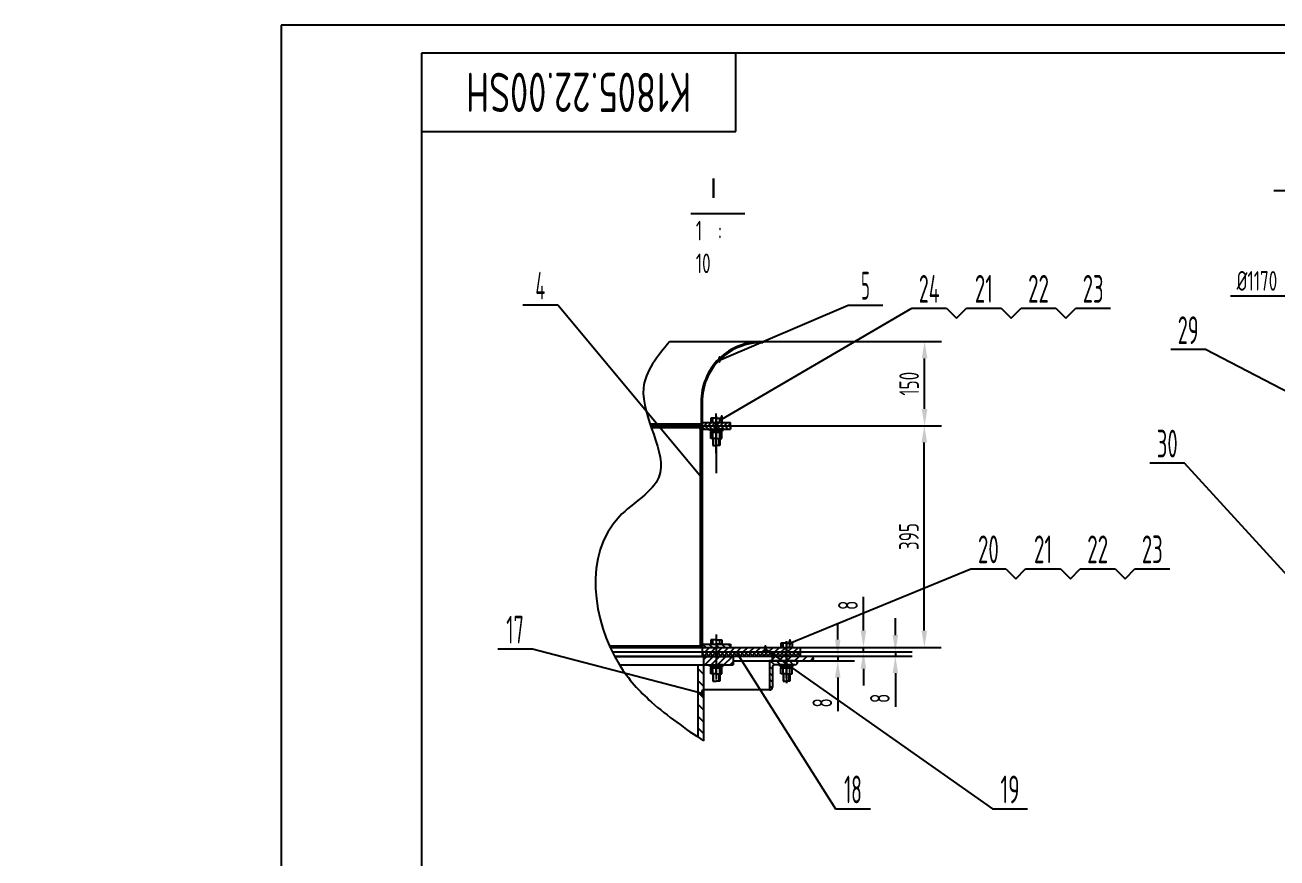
# Model space of a CAD drawing. Header units: millimetres. Extents: x -913 to 8400, y -234 to 5940.
# Drawn here: x -913 to 3548, y 2970 to 5940 of the extents above; entities that cross this region are included whole.
import ezdxf
from ezdxf.enums import TextEntityAlignment as Align

# ---------------------------------------------------------------- set-up
doc = ezdxf.new("R2010")
doc.units = ezdxf.units.MM
doc.header["$LTSCALE"] = 200
for name, pattern in [('CENTER', [2, 1.25, -0.25, 0.25, -0.25]), ('F', [0.75, 0.5, -0.25]), ('G', [2, 1.25, -0.25, 0.25, -0.25])]:
    doc.linetypes.add(name, pattern=pattern)
for name, color, linetype in [('01', 7, 'Continuous'), ('02', 1, 'Continuous'), ('04', 2, 'F'), ('05', 4, 'G'), ('08', 1, 'Continuous'), ('11', 3, 'Continuous'), ('CENTER', 1, 'CENTER')]:
    doc.layers.add(name, color=color, linetype=linetype)
doc.styles.get("Standard").update_dxf_attribs({"font": 'isocp', "width": 0.707, "bigfont": 'intecad.shx'})
doc.dimstyles.new('INTE', dxfattribs={"dimscale": 20, "dimtxt": 3.5, "dimasz": 3, "dimexe": 3, "dimexo": 0, "dimgap": 1, "dimtad": 1, "dimdsep": 46, "dimtxsty": 'Standard', "dimcen": 0, "dimclrd": 1, "dimclre": 1, "dimclrt": 3, "dimaunit": 1, "dimadec": 0, "dimazin": 0, "dimtfac": 1, "dimtmove": 0, "dimatfit": 0, "dimfxl": 1, "dimarcsym": 0})
pattern_1 = [(135, (-7768.262, -23291.212), (-11.3137085, -11.3137085), [])]
pattern_2 = [(45, (-7768.262, -23291.212), (-11.3137085, 11.3137085), [])]

# ---------------------------------------------------------------- blocks, each defined once
blk = doc.blocks.new('*D95')
at = {"layer": '08', "color": 1, "lineweight": -2}
for p, q in [((1600.7, 4511), (2351.9, 4511)), ((2291.9, 3781), (2291.9, 4451)), ((1850.7, 3721), (2351.9, 3721))]:
    blk.add_line(p, q, dxfattribs=at)
at = {"layer": '08', "color": 1}
for points in [[(2281.9, 4451), (2301.9, 4451), (2291.9, 4511)], [(2281.9, 3781), (2301.9, 3781), (2291.9, 3721)]]:
    blk.add_solid(points, dxfattribs=at)
at = {"layer": 'DEFPOINTS', "color": 0}
for p in [(1600.7, 4511), (2291.9, 4511), (1850.7, 3721)]:
    blk.add_point(p, dxfattribs=at)
at = {"layer": '08', "color": 3, "insert": (2236.9, 4116), "char_height": 70, "attachment_point": 5, "rotation": 90}
blk.add_mtext('395', dxfattribs=at)
blk = doc.blocks.new('*D96')
at = {"layer": '08', "color": 1, "lineweight": -2}
for p, q in [((2074.9, 3781), (2074.9, 3900.8)), ((1850.7, 3721), (2134.9, 3721)), ((1850.7, 3705), (2134.9, 3705)), ((2074.9, 3705), (2074.9, 3721)), ((2074.9, 3645), (2074.9, 3585))]:
    blk.add_line(p, q, dxfattribs=at)
at = {"layer": '08', "color": 1}
for points in [[(2064.9, 3781), (2084.9, 3781), (2074.9, 3721)], [(2064.9, 3645), (2084.9, 3645), (2074.9, 3705)]]:
    blk.add_solid(points, dxfattribs=at)
at = {"layer": 'DEFPOINTS', "color": 0}
for p in [(1850.7, 3721), (1850.7, 3705), (2074.9, 3721)]:
    blk.add_point(p, dxfattribs=at)
at = {"layer": '08', "color": 3, "insert": (2019.9, 3870.9), "char_height": 70, "attachment_point": 5, "rotation": 90}
blk.add_mtext('8', dxfattribs=at)
blk = doc.blocks.new('*D97')
at = {"layer": '08', "color": 1, "lineweight": -2}
for p, q in [((2188.6, 3765), (2188.6, 3825)), ((1913.5, 3705), (2248.6, 3705)), ((2188.6, 3705), (2188.6, 3689)), ((1884.1, 3689), (2248.6, 3689)), ((2188.6, 3629), (2188.6, 3509.2))]:
    blk.add_line(p, q, dxfattribs=at)
at = {"layer": '08', "color": 1}
for points in [[(2178.6, 3765), (2198.6, 3765), (2188.6, 3705)], [(2178.6, 3629), (2198.6, 3629), (2188.6, 3689)]]:
    blk.add_solid(points, dxfattribs=at)
at = {"layer": 'DEFPOINTS', "color": 0}
for p in [(1913.5, 3705), (1884.1, 3689), (2188.6, 3689)]:
    blk.add_point(p, dxfattribs=at)
at = {"layer": '08', "color": 3, "insert": (2133.6, 3539.1), "char_height": 70, "attachment_point": 5, "rotation": 90}
blk.add_mtext('8', dxfattribs=at)
blk = doc.blocks.new('*D98')
at = {"layer": '08', "color": 1, "lineweight": -2}
for p, q in [((1983.4, 3749), (1983.4, 3809)), ((1887.9, 3673), (2043.4, 3673)), ((1939.8, 3689), (2043.4, 3689)), ((1983.4, 3689), (1983.4, 3673)), ((1983.4, 3613), (1983.4, 3493.2))]:
    blk.add_line(p, q, dxfattribs=at)
at = {"layer": '08', "color": 1}
for points in [[(1973.4, 3749), (1993.4, 3749), (1983.4, 3689)], [(1973.4, 3613), (1993.4, 3613), (1983.4, 3673)]]:
    blk.add_solid(points, dxfattribs=at)
at = {"layer": 'DEFPOINTS', "color": 0}
for p in [(1887.9, 3673), (1939.8, 3689), (1983.4, 3673)]:
    blk.add_point(p, dxfattribs=at)
at = {"layer": '08', "color": 3, "insert": (1928.4, 3523.1), "char_height": 70, "attachment_point": 5, "rotation": 90}
blk.add_mtext('8', dxfattribs=at)
blk = doc.blocks.new('*D99')
at = {"layer": '08', "color": 1, "lineweight": -2}
for p, q in [((1624.9, 4811), (2352.8, 4811)), ((2292.8, 4571), (2292.8, 4751)), ((1699.8, 4511), (2352.8, 4511))]:
    blk.add_line(p, q, dxfattribs=at)
at = {"layer": '08', "color": 1}
for points in [[(2282.8, 4751), (2302.8, 4751), (2292.8, 4811)], [(2282.8, 4571), (2302.8, 4571), (2292.8, 4511)]]:
    blk.add_solid(points, dxfattribs=at)
at = {"layer": 'DEFPOINTS', "color": 0}
for p in [(1624.9, 4811), (2292.8, 4811), (1699.8, 4511)]:
    blk.add_point(p, dxfattribs=at)
at = {"layer": '08', "color": 3, "insert": (2237.8, 4661), "char_height": 70, "attachment_point": 5, "rotation": 90}
blk.add_mtext('150', dxfattribs=at)
blk = doc.blocks.new('*D111')
at = {"layer": '08', "color": 1, "lineweight": -2}
for p, q in [((3767.4, 4610.8), (3767.4, 5032.8)), ((3707.4, 4972.8), (3382.9, 4972.8))]:
    blk.add_line(p, q, dxfattribs=at)
at = {"layer": '08', "color": 1}
blk.add_solid([(3707.4, 4982.8), (3707.4, 4962.8), (3767.4, 4972.8)], dxfattribs=at)
at = {"layer": 'DEFPOINTS', "color": 0}
for p in [(3767.4, 4972.8), (-912.6, 4610.8), (3767.4, 4610.8)]:
    blk.add_point(p, dxfattribs=at)
at = {"layer": '08', "color": 3, "insert": (3477.2, 5027.8), "char_height": 70, "attachment_point": 5}
blk.add_mtext('%%c1170', dxfattribs=at)
blk = doc.blocks.new('*U120', base_point=(251.96, 168.31))
at = {"layer": '01'}
for p, q in [((251.96, 168.31), (251.96, 182.31)), ((195.96, 168.31), (251.96, 168.31))]:
    blk.add_line(p, q, dxfattribs=at)
blk = doc.blocks.new('*U121')
at = {"layer": '01'}
for points in [[(415, 292), (25, 292)], [(25, 292), (25, 5)]]:
    blk.add_lwpolyline(points, dxfattribs=at)
at = {"layer": '02'}
for points in [[(420, 297), (0, 297)], [(0, 297), (0, 0)]]:
    blk.add_lwpolyline(points, dxfattribs=at)

msp = doc.modelspace()

# ---------------------------------------------------------------- hatches: boundary and pattern name
at = {"layer": '02'}
h = msp.add_hatch(dxfattribs=at)
h.set_pattern_fill('LINE', color=256, scale=60, angle=135, style=0)
h.set_pattern_definition([(135, (-7768.262, -23291.212), (-5.3033009, -5.3033009), [])])
h.paths.add_polyline_path([(1716.679, 4806.954), (1716.679, 4810.954), (1703.26, 4810.954, 0.40880099), (1496.679, 4594.928), (1496.679, 4516.954), (1500.679, 4516.954), (1500.679, 4522.954), (1500.679, 4594.954, -0.42749087)])
h = msp.add_hatch(dxfattribs=at)
h.set_pattern_fill('LINE', color=256, scale=80, angle=45, style=0)
h.set_pattern_definition([(45, (-7768.262, -23291.212), (-7.0710678, 7.0710678), [])])
h.paths.add_polyline_path([(1550.679, 4522.954), (1530.649, 4522.954), (1500.679, 4522.954), (1500.679, 4510.954), (1550.679, 4510.954)])
h.paths.add_polyline_path([(1600.679, 4522.954), (1550.679, 4522.954), (1550.679, 4510.954), (1600.679, 4510.954)])
h = msp.add_hatch(dxfattribs=at)
h.set_pattern_fill('LINE', color=256, scale=80, angle=135, style=0)
h.set_pattern_definition([(135, (-7768.262, -23291.212), (-7.0710678, -7.0710678), [])])
h.paths.add_polyline_path([(1550.679, 4510.954), (1500.679, 4510.954), (1500.679, 4498.954), (1550.679, 4498.954)])
h.paths.add_polyline_path([(1600.679, 4510.954), (1550.679, 4510.954), (1550.679, 4498.954), (1574.679, 4498.954), (1600.679, 4498.954)])
h = msp.add_hatch(dxfattribs=at)
h.set_pattern_fill('_USER', color=256, scale=30, angle=45, style=0, pattern_type=0)
h.set_pattern_definition([(45, (-7768.262, -23291.212), (-21.213203, 21.213203), [])])
h.paths.add_polyline_path([(1500.679, 4498.954), (1500.679, 4504.954), (1492.679, 4504.954), (1492.679, 4498.954), (1492.679, 3732.954), (1492.679, 3726.954), (1500.679, 3726.954), (1500.679, 3732.954)])
h = msp.add_hatch(dxfattribs=at)
h.set_pattern_fill('_USER', color=256, scale=16, angle=135, style=0, pattern_type=0)
h.set_pattern_definition(pattern_1)
h.paths.add_polyline_path([(1550.679, 3732.954), (1530.649, 3732.954), (1500.679, 3732.954), (1500.679, 3720.954), (1550.679, 3720.954)])
h.paths.add_polyline_path([(1600.679, 3732.954), (1550.679, 3732.954), (1550.679, 3720.954), (1600.679, 3720.954)])
h = msp.add_hatch(dxfattribs=at)
h.set_pattern_fill('_USER', color=256, scale=16, angle=45, style=0, pattern_type=0)
h.set_pattern_definition(pattern_2)
h.paths.add_polyline_path([(1800.679, 3720.954), (1780.649, 3720.954), (1550.679, 3720.954), (1550.679, 3704.954), (1800.679, 3704.954)])
h.paths.add_polyline_path([(1550.679, 3720.954), (1500.679, 3720.954), (1500.679, 3704.954), (1550.679, 3704.954)])
h.paths.add_polyline_path([(1850.679, 3720.954), (1800.679, 3720.954), (1800.679, 3704.954), (1850.679, 3704.954)])
h = msp.add_hatch(dxfattribs=at)
h.set_pattern_fill('ANSI37', color=256, scale=80, style=0)
h.set_pattern_definition([(45, (-7768.262, -23291.212), (-7.0710678, 7.0710678), []), (135, (-7768.262, -23291.212), (-7.0710678, -7.0710678), [])])
h.paths.add_polyline_path([(1800.679, 3704.954), (1550.679, 3704.954), (1550.679, 3688.954), (1610.679, 3688.954), (1800.679, 3688.954)])
h.paths.add_polyline_path([(1550.679, 3704.954), (1500.679, 3704.954), (1500.679, 3688.954), (1550.679, 3688.954)])
h.paths.add_polyline_path([(1850.679, 3704.954), (1800.679, 3704.954), (1800.679, 3688.954), (1850.679, 3688.954)])
h = msp.add_hatch(dxfattribs=at)
h.set_pattern_fill('_USER', color=256, scale=30, angle=135, style=0, pattern_type=0)
h.set_pattern_definition([(135, (-7768.262, -23291.212), (-21.213203, -21.213203), [])])
edge = h.paths.add_edge_path()
edge.add_line((1504.679, 3658.954), (1484.679, 3658.954))
edge.add_line((1484.679, 3658.954), (1484.679, 3401.117))
edge.add_spline(control_points=[(1484.679, 3401.117), (1491.341, 3396.547), (1498.01, 3391.985), (1504.679, 3387.424)], knot_values=[811.04670816, 811.04670816, 811.04670816, 811.04670816, 823.08076204, 823.08076204, 823.08076204, 823.08076204], degree=3, periodic=0)
edge.add_line((1504.679, 3387.424), (1504.679, 3658.954))
h = msp.add_hatch(dxfattribs=at)
h.set_pattern_fill('_USER', color=256, scale=16, angle=45, style=0, pattern_type=0)
h.set_pattern_definition(pattern_2)
h.paths.add_polyline_path([(1550.679, 3688.954), (1504.679, 3688.954), (1504.679, 3658.954), (1550.679, 3658.954)])
h.paths.add_polyline_path([(1610.679, 3688.954), (1550.679, 3688.954), (1550.679, 3658.954), (1574.679, 3658.954), (1610.679, 3658.954)])
h = msp.add_hatch(dxfattribs=at)
h.set_pattern_fill('_USER', color=256, scale=16, angle=135, style=0, pattern_type=0)
h.set_pattern_definition(pattern_1)
h.paths.add_polyline_path([(1800.679, 3672.954), (1740.679, 3672.954), (1740.679, 3568.954, 0.41421356), (1750.679, 3578.954), (1750.679, 3648.954, -0.41421356), (1760.679, 3658.954), (1800.679, 3658.954)])
h.paths.add_polyline_path([(1839.844, 3672.954), (1800.679, 3672.954), (1800.679, 3658.954), (1824.679, 3658.954), (1830.679, 3658.954, 0.54057494)])
h = msp.add_hatch(dxfattribs=at)
h.set_pattern_fill('_USER', color=256, scale=20, angle=45, style=0, pattern_type=0)
h.set_pattern_definition([(45, (-7768.262, -23291.212), (-14.142136, 14.142136), [])])
h.paths.add_polyline_path([(1800.679, 3688.954), (1750.679, 3688.954), (1750.679, 3672.954), (1800.679, 3672.954)])
edge = h.paths.add_edge_path()
edge.add_line((1895.043, 3688.954), (1800.679, 3688.954))
edge.add_line((1800.679, 3688.954), (1800.679, 3672.954))
edge.add_line((1800.679, 3672.954), (1839.844, 3672.954))
edge.add_line((1839.844, 3672.954), (1887.89, 3672.954))
edge.add_spline(control_points=[(1887.89, 3672.954), (1892.274, 3674.835), (1899.323, 3677.859), (1894.794, 3685.058), (1894.991, 3688.141), (1895.043, 3688.954)], knot_values=[0, 0, 0, 0, 5.63176663, 9.05465478, 10.27996694, 10.27996694, 10.27996694, 10.27996694], degree=3, periodic=0)

# ---------------------------------------------------------------- linework, layer by layer
at = {"layer": '01', "color": 7, "linetype": 'Continuous'}
for p, q in [((1716.679, 4810.954), (1384.268, 4810.954)), ((1716.679, 4810.956), (1716.679, 4806.954)), ((1496.679, 4594.928), (1496.679, 4516.954)), ((1500.679, 4594.954), (1500.679, 4522.954)), ((1500.679, 4516.954), (1314.795, 4516.954)), ((1316.839, 4510.954), (1600.679, 4510.954)), ((1500.679, 4522.954), (1600.679, 4522.954)), ((1500.679, 4522.954), (1500.679, 4510.954)), ((1500.679, 4498.954), (1500.679, 4510.954)), ((1600.679, 4510.954), (1600.679, 4522.954)), ((1600.679, 4510.954), (1600.679, 4498.954)), ((1318.905, 4504.954), (1500.679, 4504.954)), ((1492.679, 4498.954), (1492.679, 4504.954)), ((1492.679, 4498.954), (1492.679, 3732.954)), ((1500.679, 4498.954), (1600.679, 4498.954)), ((1500.679, 4498.954), (1500.679, 3732.954)), ((1169.389, 3726.954), (1500.679, 3726.954)), ((1172.082, 3720.954), (1600.679, 3720.954)), ((1172.082, 3720.954), (1850.679, 3720.954)), ((1179.672, 3704.954), (1850.679, 3704.954)), ((1500.679, 3732.954), (1600.679, 3732.954)), ((1500.679, 3720.954), (1500.679, 3688.954)), ((1600.679, 3732.954), (1600.679, 3720.954)), ((1850.679, 3688.954), (1850.679, 3720.954)), ((1895.043, 3688.954), (1187.888, 3688.954)), ((1895.043, 3688.954), (1187.888, 3688.954)), ((1187.888, 3688.954), (1610.679, 3688.954)), ((1205.164, 3658.954), (1610.679, 3658.954)), ((1484.679, 3658.954), (1484.679, 3401.117)), ((1504.679, 3688.954), (1504.679, 3387.424)), ((1610.679, 3688.954), (1610.679, 3658.954)), ((1610.679, 3688.954), (1610.679, 3658.954)), ((1610.679, 3672.954), (1887.89, 3672.954)), ((1740.679, 3672.954), (1740.679, 3568.954)), ((1750.679, 3672.954), (1750.679, 3688.954)), ((1750.679, 3648.954), (1750.679, 3578.954))]:
    msp.add_line(p, q, dxfattribs=at)
at = {"layer": '01'}
for p, q in [((1550.679, 4537.954), (1530.649, 4537.954)), ((1530.649, 4537.954), (1530.649, 4522.954)), ((1530.649, 4522.954), (1550.679, 4522.954)), ((1538.679, 4522.954), (1538.679, 4537.954)), ((1550.679, 4537.954), (1570.709, 4537.954)), ((1570.709, 4522.954), (1550.679, 4522.954)), ((1562.679, 4522.954), (1562.679, 4537.954)), ((1570.709, 4537.954), (1570.709, 4522.954)), ((1526.679, 4498.954), (1550.679, 4498.954)), ((1526.679, 4493.954), (1526.679, 4498.954)), ((1550.679, 4493.954), (1526.679, 4493.954)), ((1530.649, 4487.754), (1550.679, 4487.754)), ((1530.649, 4466.154), (1530.649, 4487.754)), ((1550.679, 4466.154), (1530.649, 4466.154)), ((1532.279, 4493.954), (1550.679, 4493.954)), ((1532.279, 4487.754), (1532.279, 4493.954)), ((1550.679, 4487.754), (1532.279, 4487.754)), ((1538.679, 4466.154), (1538.679, 4487.754)), ((1538.679, 4466.154), (1538.679, 4440.954)), ((1574.679, 4498.954), (1550.679, 4498.954)), ((1550.679, 4493.954), (1574.679, 4493.954)), ((1569.079, 4493.954), (1550.679, 4493.954)), ((1550.679, 4487.754), (1569.079, 4487.754)), ((1570.709, 4487.754), (1550.679, 4487.754)), ((1550.679, 4466.154), (1570.709, 4466.154)), ((1562.679, 4466.154), (1562.679, 4487.754)), ((1562.679, 4466.154), (1562.679, 4440.954)), ((1569.079, 4487.754), (1569.079, 4493.954)), ((1570.709, 4466.154), (1570.709, 4487.754)), ((1574.679, 4493.954), (1574.679, 4498.954)), ((1538.679, 4440.954), (1550.679, 4440.954)), ((1562.679, 4440.954), (1550.679, 4440.954)), ((1550.679, 3747.954), (1530.649, 3747.954)), ((1530.649, 3747.954), (1530.649, 3732.954)), ((1538.679, 3732.954), (1538.679, 3747.954)), ((1550.679, 3747.954), (1570.709, 3747.954)), ((1562.679, 3732.954), (1562.679, 3747.954)), ((1570.709, 3747.954), (1570.709, 3732.954)), ((1530.649, 3732.954), (1550.679, 3732.954)), ((1570.709, 3732.954), (1550.679, 3732.954)), ((1800.679, 3735.954), (1780.649, 3735.954)), ((1780.649, 3735.954), (1780.649, 3720.954)), ((1780.649, 3720.954), (1800.679, 3720.954)), ((1788.679, 3720.954), (1788.679, 3735.954)), ((1800.679, 3735.954), (1820.709, 3735.954)), ((1820.709, 3720.954), (1800.679, 3720.954)), ((1812.679, 3720.954), (1812.679, 3735.954)), ((1820.709, 3735.954), (1820.709, 3720.954)), ((1526.679, 3658.954), (1550.679, 3658.954)), ((1526.679, 3653.954), (1526.679, 3658.954)), ((1574.679, 3658.954), (1550.679, 3658.954)), ((1574.679, 3653.954), (1574.679, 3658.954)), ((1839.844, 3672.954), (1740.679, 3672.954)), ((1830.679, 3658.954), (1760.679, 3658.954)), ((1776.679, 3658.954), (1800.679, 3658.954)), ((1776.679, 3653.954), (1776.679, 3658.954)), ((1824.679, 3658.954), (1800.679, 3658.954)), ((1824.679, 3653.954), (1824.679, 3658.954)), ((1550.679, 3653.954), (1526.679, 3653.954)), ((1530.649, 3647.754), (1550.679, 3647.754)), ((1530.649, 3626.154), (1530.649, 3647.754)), ((1550.679, 3626.154), (1530.649, 3626.154)), ((1532.279, 3653.954), (1550.679, 3653.954)), ((1532.279, 3647.754), (1532.279, 3653.954)), ((1550.679, 3647.754), (1532.279, 3647.754)), ((1538.679, 3626.154), (1538.679, 3647.754)), ((1538.679, 3626.154), (1538.679, 3600.954)), ((1550.679, 3653.954), (1574.679, 3653.954)), ((1569.079, 3653.954), (1550.679, 3653.954)), ((1550.679, 3647.754), (1569.079, 3647.754)), ((1570.709, 3647.754), (1550.679, 3647.754)), ((1550.679, 3626.154), (1570.709, 3626.154)), ((1562.679, 3626.154), (1562.679, 3647.754)), ((1562.679, 3626.154), (1562.679, 3600.954)), ((1569.079, 3647.754), (1569.079, 3653.954)), ((1570.709, 3626.154), (1570.709, 3647.754)), ((1800.679, 3653.954), (1776.679, 3653.954)), ((1780.649, 3647.754), (1800.679, 3647.754)), ((1780.649, 3626.154), (1780.649, 3647.754)), ((1800.679, 3626.154), (1780.649, 3626.154)), ((1782.279, 3653.954), (1800.679, 3653.954)), ((1782.279, 3647.754), (1782.279, 3653.954)), ((1800.679, 3647.754), (1782.279, 3647.754)), ((1788.679, 3626.154), (1788.679, 3647.754)), ((1788.679, 3626.154), (1788.679, 3600.954)), ((1800.679, 3653.954), (1824.679, 3653.954)), ((1819.079, 3653.954), (1800.679, 3653.954)), ((1800.679, 3647.754), (1819.079, 3647.754)), ((1820.709, 3647.754), (1800.679, 3647.754)), ((1800.679, 3626.154), (1820.709, 3626.154)), ((1812.679, 3626.154), (1812.679, 3647.754)), ((1812.679, 3626.154), (1812.679, 3600.954)), ((1819.079, 3647.754), (1819.079, 3653.954)), ((1820.709, 3626.154), (1820.709, 3647.754)), ((1740.679, 3568.954), (1504.679, 3568.954)), ((1538.679, 3600.954), (1550.679, 3600.954)), ((1562.679, 3600.954), (1550.679, 3600.954)), ((1788.679, 3600.954), (1800.679, 3600.954)), ((1812.679, 3600.954), (1800.679, 3600.954))]:
    msp.add_line(p, q, dxfattribs=at)
at = {"layer": '01', "color": 7, "linetype": 'Continuous'}
for centre, radius, start, end in [((1710.001, 4597.72), 213.341, 88.206295, 180.757072), ((1710.001, 4597.72), 209.341, 88.17201, 180.757072), ((1760.679, 3648.954), 10, 90, 180)]:
    msp.add_arc(centre, radius, start, end, dxfattribs=at)
at = {"layer": '01'}
for centre, end in [((1830.679, 3668.954), 23.578178), ((1740.679, 3578.954), 0)]:
    msp.add_arc(centre, 10, 270, end, dxfattribs=at)
at = {"layer": '02'}
for p, q in [((985.633, 4941.075), (861.633, 4941.075)), ((1497.306, 4326.252), (985.633, 4941.075)), ((1562.135, 4745.045), (2020.137, 4941.075)), ((1570.035, 4534.972), (2247.372, 4929.928)), ((2020.137, 4941.075), (2144.137, 4941.075)), ((2247.372, 4929.928), (2371.372, 4929.928)), ((2371.372, 4929.928), (2406.727, 4894.572)), ((2406.727, 4894.572), (2442.083, 4929.928)), ((2442.083, 4929.928), (2566.083, 4929.928)), ((2566.083, 4929.928), (2601.438, 4894.572)), ((2601.438, 4894.572), (2636.793, 4929.928)), ((2636.793, 4929.928), (2760.793, 4929.928)), ((2760.793, 4929.928), (2796.149, 4894.572)), ((2796.149, 4894.572), (2831.504, 4929.928)), ((2831.504, 4929.928), (2955.504, 4929.928)), ((3294.064, 4782.486), (3170.064, 4782.486)), ((3735.602, 4552.382), (3294.064, 4782.486)), ((1541.079, 4440.954), (1541.079, 4466.154)), ((1560.279, 4440.954), (1560.279, 4466.154)), ((3219.49, 4377.951), (3095.49, 4377.951)), ((3843.247, 3694.244), (3219.49, 4377.951)), ((1812.679, 3735.954), (2458.177, 4001.028)), ((2458.177, 4001.028), (2582.177, 4001.028)), ((2582.177, 4001.028), (2617.532, 3965.673)), ((2617.532, 3965.673), (2652.887, 4001.028)), ((2652.887, 4001.028), (2776.887, 4001.028)), ((2776.887, 4001.028), (2812.243, 3965.673)), ((2812.243, 3965.673), (2847.598, 4001.028)), ((2847.598, 4001.028), (2971.598, 4001.028)), ((2971.598, 4001.028), (3006.953, 3965.673)), ((3006.953, 3965.673), (3042.309, 4001.028)), ((3042.309, 4001.028), (3166.309, 4001.028)), ((895.57, 3714.542), (771.57, 3714.542)), ((1500.841, 3556.607), (895.57, 3714.542)), ((1725.562, 3714.723), (2535.138, 3144.908)), ((1626.865, 3695.268), (1975.673, 3144.908)), ((1541.079, 3600.954), (1541.079, 3626.154)), ((1560.279, 3600.954), (1560.279, 3626.154)), ((1791.079, 3600.954), (1791.079, 3626.154)), ((1810.279, 3600.954), (1810.279, 3626.154)), ((1975.673, 3144.908), (2099.673, 3144.908)), ((2535.138, 3144.908), (2659.138, 3144.908))]:
    msp.add_line(p, q, dxfattribs=at)
for points in [[(1384.268, 4810.954), (1291.134, 4645.424), (1346.059, 4328.13), (1205.164, 4187.376), (1205.164, 3658.954), (1319.765, 3525.793), (1504.679, 3387.424)], [(1887.89, 3672.954), (1896.773, 3679.88), (1895.043, 3686.504), (1895.043, 3688.954)]]:
    msp.add_spline(points, degree=3, dxfattribs=at)
at = {"layer": '04'}
for p, q in [((1492.679, 3732.954), (1492.679, 3726.954)), ((1500.679, 3732.954), (1500.679, 3720.954))]:
    msp.add_line(p, q, dxfattribs=at)
at = {"layer": '05'}
for p, q in [((1550.679, 4474.699), (1550.679, 4554.49)), ((1550.679, 4545.671), (1550.679, 4465.88)), ((1550.679, 4413.551), (1550.679, 4544.553)), ((1550.679, 4544.084), (1550.679, 4341.62)), ((1550.679, 4489.85), (1550.679, 4502.578)), ((1550.679, 4483.561), (1550.679, 4498.146)), ((1550.679, 4464.051), (1550.679, 4489.858)), ((1550.679, 3766.478), (1550.679, 3611.431)), ((1550.679, 3754.084), (1550.679, 3605.857)), ((1800.679, 3611.551), (1800.679, 3742.553)), ((1800.679, 3742.084), (1800.679, 3593.857)), ((1550.679, 3649.85), (1550.679, 3662.578)), ((1550.679, 3643.561), (1550.679, 3658.146)), ((1800.679, 3649.85), (1800.679, 3662.578)), ((1800.679, 3643.561), (1800.679, 3658.146)), ((1550.679, 3624.051), (1550.679, 3649.858)), ((1800.679, 3624.051), (1800.679, 3649.858))]:
    msp.add_line(p, q, dxfattribs=at)
at = {"layer": '11', "color": 3, "linetype": 'Continuous'}
for p, q in [((3536.971, 5350.344), (3728.959, 5350.344)), ((1460.231, 5267.899), (1652.218, 5267.899))]:
    msp.add_line(p, q, dxfattribs=at)
at = {"layer": 'CENTER', "color": 1, "linetype": 'CENTER'}
msp.add_line((1840.679, 3668.954), (1840.679, 3668.954), dxfattribs=at)

# ---------------------------------------------------------------- block references
at = {"layer": '02', "xscale": 20, "yscale": 20, "zscale": 20}
msp.add_blockref('*U121', (0, 0), dxfattribs=at)
at = {"layer": '04', "xscale": 20, "yscale": 20, "zscale": 20}
msp.add_blockref('*U120', (1620, 5560), dxfattribs=at)

# ---------------------------------------------------------------- texts
at = {"layer": '02', "width": 0.605172}
for p, p2 in [((1556.135, 4735.045), (1568.135, 4735.045)), ((1564.035, 4524.972), (1576.035, 4524.972)), ((1491.306, 4316.252), (1503.306, 4316.252)), ((1806.679, 3725.954), (1818.679, 3725.954)), ((1620.865, 3685.268), (1632.865, 3685.268)), ((1719.562, 3704.723), (1731.562, 3704.723)), ((1494.841, 3546.607), (1506.841, 3546.607))]:
    msp.add_text('●', height=20, dxfattribs=at).set_placement(p, p2, align=Align.FIT)
at = {"layer": '02', "insert": (1527.171, 5393.525), "char_height": 70, "attachment_point": 1}
msp.add_mtext('{\\fArial|b0|i0|c0|p34;\\W1;\\C3;I}', dxfattribs=at)
at = {"layer": '11', "width": 0.694153}
msp.add_text('K1805.22.00SH', height=140, rotation=180, dxfattribs=at).set_placement((1461.116, 5770), (658.884, 5770), align=Align.FIT)
at = {"layer": '11'}
for s, height, width, p, p2 in [('4', 98.995, 0.543846, (906.135, 4961.075), (941.13, 4961.075)), ('5', 98.995, 0.527686, (2066.689, 4961.075), (2097.584, 4961.075)), ('24', 98.9949, 0.556706, (2272.172, 4949.928), (2346.572, 4949.928)), ('21', 98.9949, 0.623098, (2471.699, 4949.928), (2536.467, 4949.928)), ('22', 98.9949, 0.573679, (2661.593, 4949.928), (2735.993, 4949.928)), ('23', 98.9949, 0.581958, (2856.304, 4949.928), (2930.704, 4949.928)), ('29', 98.9949, 0.568672, (3194.864, 4802.486), (3269.264, 4802.486)), ('30', 98.9949, 0.600864, (3120.29, 4397.951), (3194.69, 4397.951)), ('20', 98.9949, 0.600864, (2482.977, 4021.028), (2557.377, 4021.028)), ('21', 98.9949, 0.623098, (2682.503, 4021.028), (2747.271, 4021.028)), ('22', 98.9949, 0.573679, (2872.398, 4021.028), (2946.798, 4021.028)), ('23', 98.9949, 0.581958, (3067.109, 4021.028), (3141.509, 4021.028)), ('17', 98.9949, 0.606, (802.074, 3734.542), (865.065, 3734.542)), ('18', 98.9949, 0.606, (2006.178, 3164.908), (2069.168, 3164.908)), ('19', 98.9949, 0.612447, (2563.137, 3164.908), (2631.138, 3164.908))]:
    msp.add_text(s, height=height, dxfattribs=dict(at, width=width)).set_placement(p, p2, align=Align.FIT)
at = {"layer": '11', "color": 3, "linetype": 'Continuous', "insert": (1477.716, 5242.03), "char_height": 70, "width": 189.09348, "attachment_point": 1}
msp.add_mtext('1  :  10', dxfattribs=at)

# ---------------------------------------------------------------- dimensions: what is measured, and where the dimension line sits
at = {"layer": '08'}
dim = msp.add_linear_dim(base=(3767.434, 4972.806), p1=(-912.566, 4610.761), p2=(3767.434, 4610.761), text='%%c1170', dimstyle='INTE', override={"dimgap": 1, "dimdec": 2, "dimzin": 8, "dimpost": '%%c<>', "dimse1": 1, "dimsd1": 1, "dimtol": 0, "dimlim": 0, "dimtp": 0, "dimtm": 0, "dimtfac": 0.7}, dxfattribs=at)
dim.commit()
dim.dimension.update_dxf_attribs({"geometry": '*D111', "text_midpoint": (3477.169, 4972.806), "dimtype": 160})
dim = msp.add_linear_dim(base=(2292.791, 4810.954), p1=(1699.802, 4510.954), p2=(1624.949, 4810.954), angle=90, text='150', dimstyle='INTE', dxfattribs=at)
dim.commit()
dim.dimension.update_dxf_attribs({"geometry": '*D99', "text_midpoint": (2237.791, 4660.954)})
for base, p1, p2, text, picture, middle in [((2291.93, 4510.954), (1850.679, 3720.954), (1600.679, 4510.954), '395', '*D95', (2236.93, 4115.954)), ((2074.883, 3720.954), (1850.679, 3704.954), (1850.679, 3720.954), '8', '*D96', (2019.883, 3870.852)), ((1983.432, 3672.954), (1939.797, 3688.954), (1887.89, 3672.954), '8', '*D98', (1928.432, 3523.056)), ((2188.646, 3688.954), (1913.505, 3704.954), (1884.073, 3688.954), '8', '*D97', (2133.646, 3539.056))]:
    dim = msp.add_linear_dim(base=base, p1=p1, p2=p2, angle=90, text=text, dimstyle='INTE', override={"dimgap": 1, "dimdec": 2, "dimzin": 8, "dimpost": '<>', "dimtol": 0, "dimlim": 0, "dimtp": 0, "dimtm": 0, "dimtfac": 0.7}, dxfattribs=at)
    dim.commit()
    dim.dimension.update_dxf_attribs({"geometry": picture, "text_midpoint": middle})

doc.saveas('drawing.dxf')
